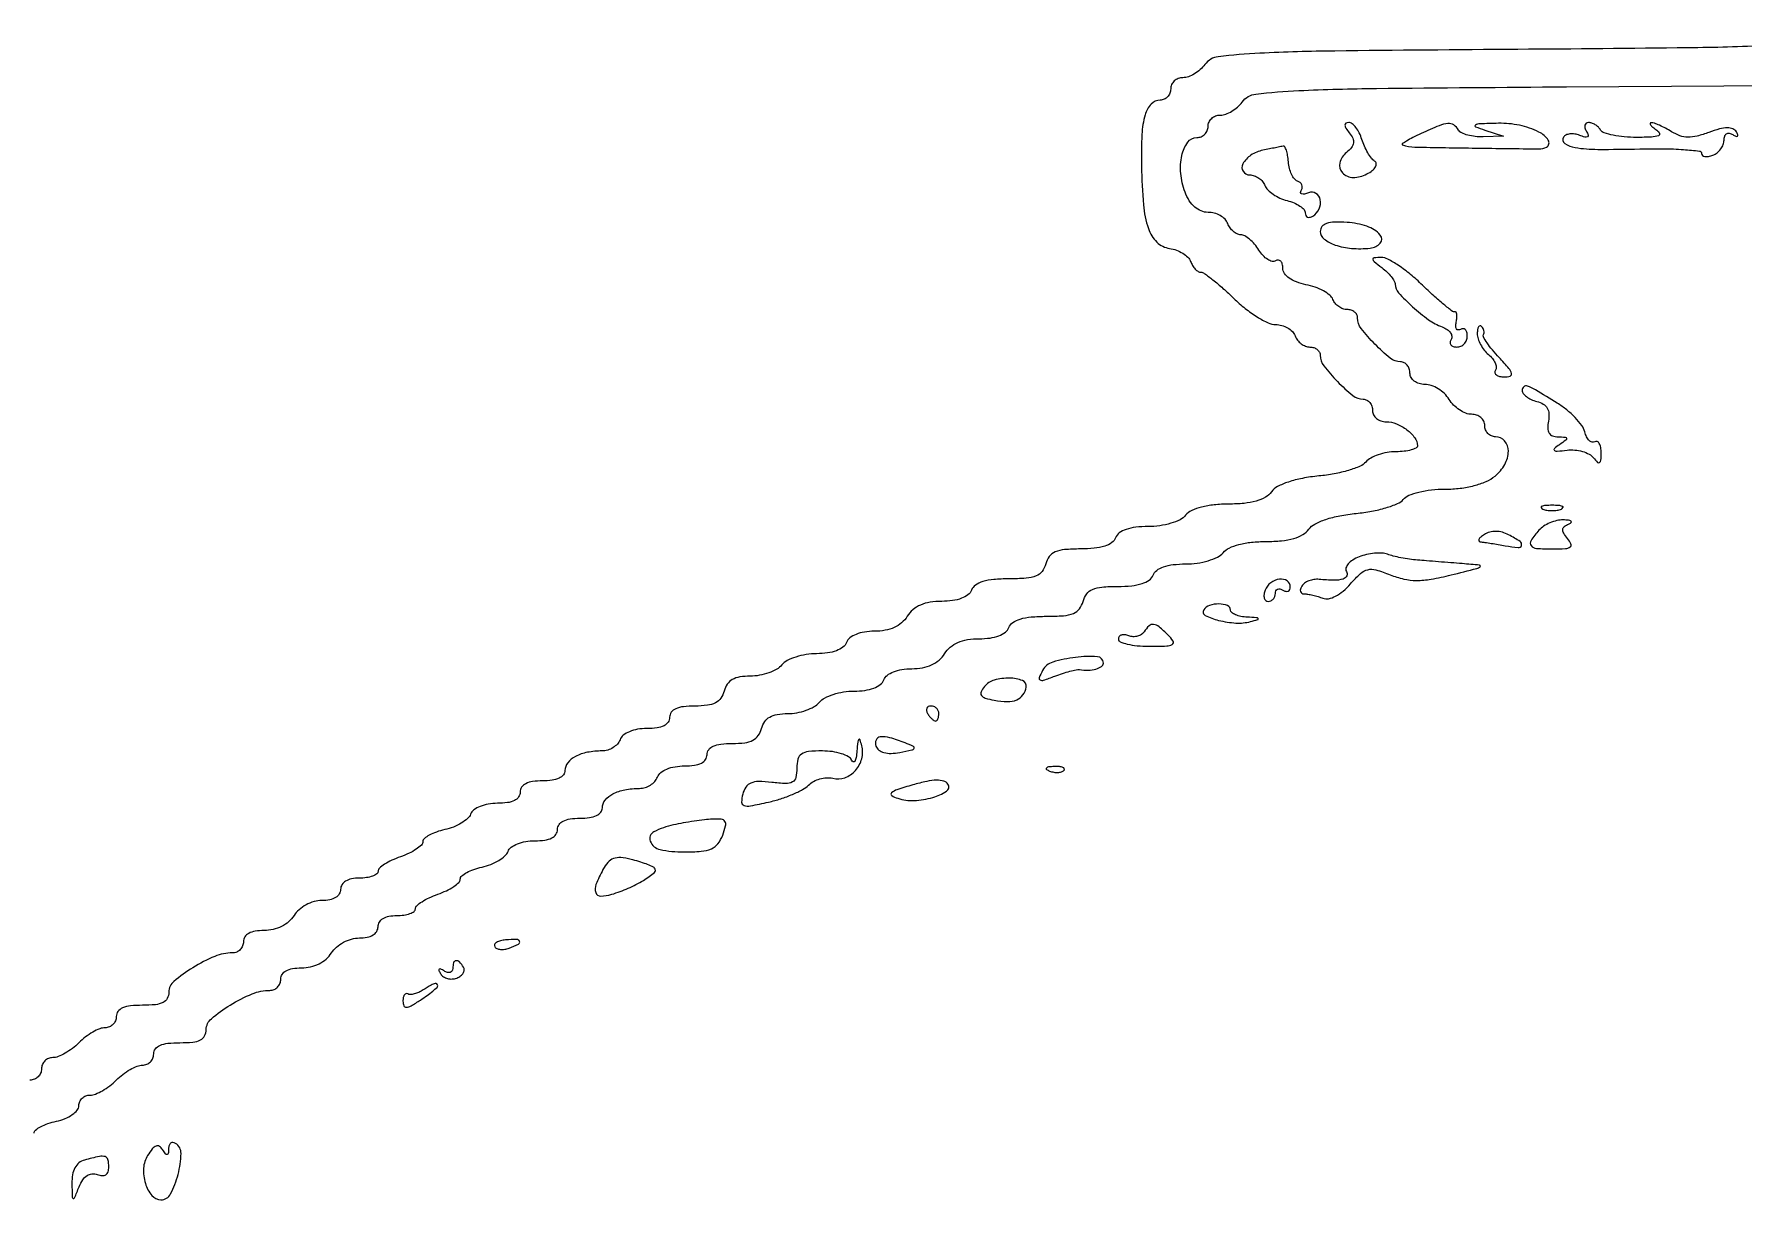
# Model space of a CAD drawing. Extents: x 166 to 1835, y 45 to 1905.
# Drawn here: x 691 to 919.6, y 1711 to 1866.8 of the extents above; entities that cross this region are included whole.
import ezdxf

# ---------------------------------------------------------------- set-up
doc = ezdxf.new("R2010")
doc.units = 0

msp = doc.modelspace()

# ---------------------------------------------------------------- linework, layer by layer
for points in [[(922.788393, 1865.275631, -0.008003), (912.167802, 1864.987831, -0.001031), (889.418698, 1864.782529, 0.000903), (864.953093, 1864.567993, 0.009486), (854.941233, 1864.272095, 0.017238), (849.371473, 1863.808802, 0.2085), (847.558455, 1862.75, -0.054214), (846.94781, 1862.080475, -0.045763), (846.173525, 1861.514062, -0.047865), (845.360885, 1861.127055, -0.087421), (844.639757, 1861, 0.090305), (844.013734, 1860.886005, 0.095457), (843.481679, 1860.559375, 0.099705), (843.125683, 1860.072273, 0.108517), (843, 1859.5, -0.091732), (842.894051, 1858.92737, -0.095925), (842.590803, 1858.440625, -0.099462), (842.13847, 1858.114899, -0.106859), (841.606989, 1858, 0.208333), (840.380191, 1857.465642, 0.118702), (839.572465, 1856.031454, 0.058531), (839.153317, 1853.429014, 0.015087), (839.09968, 1849.168213, 0.016106), (839.357688, 1843.990961, 0.061795), (840.01452, 1840.838831, 0.115382), (841.15027, 1839.02171, 0.161155), (842.852143, 1838.172436, -0.052773), (843.760984, 1837.94158, -0.050504), (844.61578, 1837.523253, -0.054554), (845.294198, 1836.991226, -0.108003), (845.668138, 1836.422436, 0.046075), (845.936727, 1835.878262, 0.0525), (846.290741, 1835.417841, 0.059905), (846.672384, 1835.10238, 0.143747), (847.02114, 1835, -0.158166), (847.499415, 1834.844824, -0.010815), (848.649885, 1833.971875, -0.014604), (849.99297, 1832.840768, -0.010404), (851.432342, 1831.5, 0.025416), (852.959943, 1830.160373, 0.02798), (854.569072, 1829.028125, 0.028976), (856.038282, 1828.22686, 0.110786), (857.049576, 1828, -0.068591), (857.862229, 1827.887993, -0.062887), (858.640478, 1827.559375, -0.06672), (859.26844, 1827.073626, -0.103556), (859.638374, 1826.5, 0.074185), (859.962529, 1825.926569, 0.064359), (860.454091, 1825.440625, 0.06686), (861.031441, 1825.111903, 0.096313), (861.606989, 1825, -0.078114), (862.139134, 1824.916354, -0.090388), (862.590803, 1824.674216, -0.100781), (862.892756, 1824.313915, -0.124801), (863, 1823.890947, 0.165283), (863.475867, 1822.490723, 0.029896), (865.303315, 1820.385934, 0.029821), (867.367677, 1818.514521, 0.167277), (868.75, 1818.017277, -0.11869), (869.226814, 1817.895478, -0.099152), (869.632812, 1817.56445, -0.090984), (869.905513, 1817.07422, -0.081725), (870, 1816.5, 0.119248), (870.138416, 1815.92788, 0.100665), (870.52875, 1815.440625, 0.092192), (871.11252, 1815.113418, 0.081935), (871.8, 1815, -0.096503), (873.194486, 1814.728325, -0.066662), (874.595547, 1813.929941, -0.070561), (875.649136, 1812.862424, -0.160852), (876, 1811.8, -0.28153), (875.811173, 1811.491222, -0.050523), (875.154718, 1811.235, -0.041536), (874.225091, 1811.058006, -0.026285), (873.122445, 1811, 0.042772), (871.937117, 1810.898417, 0.039673), (870.755073, 1810.596232, 0.042127), (869.745961, 1810.15308, 0.095305), (869.10413, 1809.625469, -0.121585), (868.341482, 1809.062267, -0.026317), (866.785786, 1808.509358, -0.025982), (864.868876, 1808.046525, -0.022296), (862.813812, 1807.756132, 0.022802), (860.614517, 1807.443084, 0.034112), (858.737209, 1806.953348, 0.039843), (857.292224, 1806.337261, 0.114688), (856.471884, 1805.630662, -0.106622), (855.667738, 1804.915376, -0.059157), (854.451198, 1804.406234, -0.045694), (852.823959, 1804.098568, -0.02389), (850.762202, 1804, 0.025361), (848.802401, 1803.900531, 0.038329), (847.121701, 1803.598091, 0.045619), (845.809989, 1803.125454, 0.110714), (845, 1802.5, -0.105848), (844.254129, 1801.912518, -0.041435), (843.027725, 1801.431994, -0.03795), (841.544534, 1801.1085, -0.034734), (839.984544, 1801, 0.028495), (838.332552, 1800.905777, 0.05465), (837.039596, 1800.612381, 0.073659), (836.130028, 1800.139563, 0.145502), (835.638374, 1799.5, -0.150187), (835.125903, 1798.845858, -0.074941), (834.173541, 1798.375794, -0.052957), (832.785224, 1798.089916, -0.024321), (830.937765, 1798, 0.020465), (828.805569, 1797.912694, 0.081303), (827.5384, 1797.59709, 0.131437), (826.76516, 1796.987353, 0.096781), (826.289749, 1796, -0.099917), (825.801129, 1795.001138, -0.133746), (825.002255, 1794.392874, -0.07842), (823.669855, 1794.083254, -0.017953), (821.351984, 1794, 0.021611), (819.343703, 1793.913159, 0.051435), (817.877919, 1793.632462, 0.075421), (816.890221, 1793.164399, 0.154023), (816.361626, 1792.5, -0.140495), (815.894383, 1791.879686, -0.071117), (815.030765, 1791.403315, -0.056031), (813.842427, 1791.099717, -0.03456), (812.401485, 1791, 0.038286), (810.821464, 1790.878838, 0.063688), (809.540139, 1790.51001, 0.074158), (808.532361, 1789.884454, 0.077399), (807.767927, 1789, -0.076519), (807.024754, 1788.137096, -0.070258), (806.035758, 1787.507657, -0.062818), (804.809729, 1787.127018, -0.043918), (803.366442, 1787, 0.03928), (802.05134, 1786.896525, 0.056433), (800.926225, 1786.585398, 0.068844), (800.089808, 1786.106494, 0.137587), (799.638374, 1785.5, -0.140806), (799.169523, 1784.878342, -0.07132), (798.303024, 1784.402218, -0.055966), (797.108051, 1784.099343, -0.034117), (795.65383, 1784, 0.039619), (794.257482, 1783.889181, 0.038371), (792.880579, 1783.559375, 0.040945), (791.717278, 1783.076227, 0.100986), (791, 1782.5, -0.091544), (790.310459, 1781.9245, -0.0428), (789.248014, 1781.440625, -0.04049), (788.012781, 1781.110861, -0.045017), (786.783936, 1781, 0.039367), (785.376023, 1780.888977, 0.090868), (784.378642, 1780.537709, 0.113611), (783.707061, 1779.916925, 0.085874), (783.289749, 1779, -0.089365), (782.850345, 1778.052014, -0.121928), (782.142568, 1777.436427, -0.088252), (781.046564, 1777.100824, -0.030283), (779.383369, 1777, 0.027079), (777.845333, 1776.916641, 0.077408), (776.813895, 1776.639164, 0.129037), (776.220511, 1776.165215, 0.161425), (776, 1775.5, -0.152856), (775.796394, 1774.849556, -0.126816), (775.244769, 1774.373706, -0.082094), (774.308306, 1774.088453, -0.032976), (772.968615, 1774, 0.042163), (771.71884, 1773.894423, 0.056447), (770.626775, 1773.578824, 0.067387), (769.804388, 1773.098439, 0.136118), (769.361626, 1772.5, -0.09438), (769.006369, 1771.92651, -0.066826), (768.423059, 1771.440625, -0.064712), (767.710223, 1771.112122, -0.075792), (766.974799, 1771, 0.046466), (765.002216, 1770.816287, 0.074377), (763.407355, 1770.262491, 0.099659), (762.369984, 1769.42128, 0.174432), (762, 1768.393011, -0.175193), (761.789558, 1767.810846, -0.111041), (761.211598, 1767.366084, -0.074083), (760.269986, 1767.088356, -0.034744), (759, 1767, 0.033607), (757.677925, 1766.911037, 0.082504), (756.75, 1766.625, 0.12651), (756.202091, 1766.148955, 0.152103), (756, 1765.5, -0.152856), (755.796394, 1764.849556, -0.126816), (755.244769, 1764.373706, -0.082094), (754.308306, 1764.088453, -0.032976), (752.968615, 1764, 0.042502), (751.74644, 1763.895923, 0.053029), (750.650907, 1763.585797, 0.06206), (749.815732, 1763.123245, 0.144657), (749.385075, 1762.561107, -0.121328), (748.969244, 1761.963452, -0.045377), (748.138406, 1761.356723, -0.04161), (747.073175, 1760.833084, -0.039397), (745.91646, 1760.481652, 0.029931), (744.79959, 1760.165263, 0.042359), (743.85671, 1759.743564, 0.049365), (743.193617, 1759.286132, 0.220542), (743, 1758.868525, -0.206603), (742.808892, 1758.425768, -0.040928), (742.11875, 1757.874446, -0.037165), (741.148814, 1757.321755, -0.027059), (740, 1756.850155, 0.025101), (738.851064, 1756.383752, 0.035037), (737.88125, 1755.846541, 0.037743), (737.186047, 1755.316561, 0.214187), (737, 1754.902175, -0.242703), (736.821483, 1754.55607, -0.068123), (736.265625, 1754.265014, -0.052338), (735.457568, 1754.065774, -0.034304), (734.5, 1754, 0.04716), (733.456621, 1753.90137, 0.088208), (732.666667, 1753.6, 0.118484), (732.177821, 1753.11998, 0.140575), (732, 1752.5, -0.14039), (731.822592, 1751.880615, -0.118288), (731.334746, 1751.40051, -0.08828), (730.547166, 1751.098823, -0.047464), (729.508474, 1751, 0.068252), (728.446801, 1750.8544, 0.05466), (727.374794, 1750.423993, 0.055341), (726.435709, 1749.779357, 0.075243), (725.767927, 1749, -0.075491), (725.066256, 1748.181908, -0.062169), (724.107802, 1747.544354, -0.059271), (722.974654, 1747.137902, -0.056559), (721.759453, 1747, 0.039193), (720.571949, 1746.906774, 0.085511), (719.709909, 1746.614104, 0.123453), (719.190445, 1746.136376, 0.146424), (719, 1745.5, -0.096235), (718.888776, 1744.927479, -0.097242), (718.571448, 1744.440625, -0.098576), (718.097813, 1744.114664, -0.101914), (717.541101, 1744, 0.098347), (715.174053, 1743.52987, 0.040097), (712.238373, 1742.030227, 0.037226), (709.709873, 1740.198847, 0.21719), (709.024604, 1738.75, -0.119545), (708.810818, 1737.919742, -0.156245), (708.251782, 1737.376757, -0.091508), (707.2224, 1737.082598, -0.023964), (705.5, 1737, 0.025511), (703.895967, 1736.918107, 0.075863), (702.833333, 1736.642857, 0.129352), (702.226074, 1736.169448, 0.164293), (702, 1735.5, -0.099038), (701.885486, 1734.927543, -0.097945), (701.559375, 1734.440625, -0.097945), (701.072457, 1734.114514, -0.099038), (700.5, 1734, 0.095343), (699.785434, 1733.862493, 0.034745), (698.853125, 1733.4125, 0.032922), (697.876005, 1732.765364, 0.033666), (697, 1732, -0.033666), (696.123995, 1731.234636, -0.032922), (695.146875, 1730.5875, -0.034745), (694.214566, 1730.137507, -0.095343), (693.5, 1730, 0.099038), (692.927543, 1729.885486, 0.097945), (692.440625, 1729.559375, 0.097945), (692.114514, 1729.072457, 0.099038), (692, 1728.5, -0.102506), (691.881408, 1727.927616, -0.098696), (691.544399, 1727.440625, -0.097091), (691.04101, 1727.114325, -0.095675), (690.449017, 1727, -0.184826)], [(691, 1719.920545, -0.230346), (691.193748, 1720.31879, -0.04518), (691.88125, 1720.764234, -0.039605), (692.850988, 1721.180468, -0.027524), (694, 1721.5, 0.042631), (695.148062, 1721.856917, 0.054928), (696.11875, 1722.382641, 0.066074), (696.783616, 1722.987375, 0.177007), (697, 1723.579455, -0.10474), (697.114802, 1724.121479, -0.099113), (697.440625, 1724.582715, -0.096504), (697.927417, 1724.891847, -0.093615), (698.5, 1725, 0.095343), (699.214566, 1725.137507, 0.034745), (700.146875, 1725.5875, 0.032922), (701.123995, 1726.234636, 0.033666), (702, 1727, -0.033666), (702.876005, 1727.765364, -0.032922), (703.853125, 1728.4125, -0.034745), (704.785434, 1728.862493, -0.095343), (705.5, 1729, 0.099038), (706.072457, 1729.114514, 0.097945), (706.559375, 1729.440625, 0.097945), (706.885486, 1729.927543, 0.099038), (707, 1730.5, -0.164293), (707.226074, 1731.169448, -0.129352), (707.833333, 1731.642857, -0.075863), (708.895967, 1731.918107, -0.025511), (710.5, 1732, 0.023964), (712.2224, 1732.082598, 0.091508), (713.251782, 1732.376757, 0.156245), (713.810818, 1732.919742, 0.119545), (714.024604, 1733.75, -0.21719), (714.709873, 1735.198847, -0.037226), (717.238373, 1737.030227, -0.040097), (720.174053, 1738.52987, -0.098347), (722.541101, 1739, 0.101914), (723.097813, 1739.114664, 0.098576), (723.571448, 1739.440625, 0.097242), (723.888776, 1739.927479, 0.096235), (724, 1740.5, -0.146424), (724.190445, 1741.136376, -0.123453), (724.709909, 1741.614104, -0.085511), (725.571949, 1741.906774, -0.039193), (726.759453, 1742, 0.056559), (727.974654, 1742.137902, 0.059271), (729.107802, 1742.544354, 0.062169), (730.066256, 1743.181908, 0.075491), (730.767927, 1744, -0.075243), (731.435709, 1744.779357, -0.055341), (732.374794, 1745.423993, -0.05466), (733.446801, 1745.8544, -0.068252), (734.508474, 1746, 0.047464), (735.547166, 1746.098823, 0.08828), (736.334746, 1746.40051, 0.118288), (736.822592, 1746.880615, 0.14039), (737, 1747.5, -0.140575), (737.177821, 1748.11998, -0.118484), (737.666667, 1748.6, -0.088208), (738.456621, 1748.90137, -0.04716), (739.5, 1749, 0.034304), (740.457568, 1749.065774, 0.052338), (741.265625, 1749.265014, 0.068123), (741.821483, 1749.55607, 0.242703), (742, 1749.902175, -0.214187), (742.186047, 1750.316561, -0.037743), (742.88125, 1750.846541, -0.035037), (743.851064, 1751.383752, -0.025101), (745, 1751.850155, 0.027059), (746.148814, 1752.321755, 0.037165), (747.11875, 1752.874446, 0.040928), (747.808892, 1753.425768, 0.206603), (748, 1753.868525, -0.220542), (748.193617, 1754.286132, -0.049365), (748.85671, 1754.743564, -0.042359), (749.79959, 1755.165263, -0.029931), (750.91646, 1755.481652, 0.039397), (752.073175, 1755.833084, 0.04161), (753.138406, 1756.356723, 0.045377), (753.969244, 1756.963452, 0.121328), (754.385075, 1757.561107, -0.144657), (754.815732, 1758.123245, -0.06206), (755.650907, 1758.585797, -0.053029), (756.74644, 1758.895923, -0.042502), (757.968615, 1759, 0.032976), (759.308306, 1759.088453, 0.082094), (760.244769, 1759.373706, 0.126816), (760.796394, 1759.849556, 0.152856), (761, 1760.5, -0.152103), (761.202091, 1761.148955, -0.12651), (761.75, 1761.625, -0.082504), (762.677925, 1761.911037, -0.033607), (764, 1762, 0.034744), (765.269986, 1762.088356, 0.074083), (766.211598, 1762.366084, 0.111041), (766.789558, 1762.810846, 0.175193), (767, 1763.393011, -0.174432), (767.369984, 1764.42128, -0.099659), (768.407355, 1765.262491, -0.074377), (770.002216, 1765.816287, -0.046466), (771.974799, 1766, 0.075792), (772.710223, 1766.112122, 0.064712), (773.423059, 1766.440625, 0.066826), (774.006369, 1766.92651, 0.09438), (774.361626, 1767.5, -0.136118), (774.804388, 1768.098439, -0.067387), (775.626775, 1768.578824, -0.056447), (776.71884, 1768.894423, -0.042163), (777.968615, 1769, 0.032976), (779.308306, 1769.088453, 0.082094), (780.244769, 1769.373706, 0.126816), (780.796394, 1769.849556, 0.152856), (781, 1770.5, -0.161425), (781.220511, 1771.165215, -0.129037), (781.813895, 1771.639164, -0.077408), (782.845333, 1771.916641, -0.027079), (784.383369, 1772, 0.030283), (786.046564, 1772.100824, 0.088252), (787.142568, 1772.436427, 0.121928), (787.850345, 1773.052014, 0.089365), (788.289749, 1774, -0.085874), (788.707061, 1774.916925, -0.113611), (789.378642, 1775.537709, -0.090868), (790.376023, 1775.888977, -0.039367), (791.783936, 1776, 0.045017), (793.012781, 1776.110861, 0.04049), (794.248014, 1776.440625, 0.0428), (795.310459, 1776.9245, 0.091544), (796, 1777.5, -0.100986), (796.717278, 1778.076227, -0.040945), (797.880579, 1778.559375, -0.038371), (799.257482, 1778.889181, -0.039619), (800.65383, 1779, 0.034117), (802.108051, 1779.099343, 0.055966), (803.303024, 1779.402218, 0.07132), (804.169523, 1779.878342, 0.140806), (804.638374, 1780.5, -0.137587), (805.089808, 1781.106494, -0.068844), (805.926225, 1781.585398, -0.056433), (807.05134, 1781.896525, -0.03928), (808.366442, 1782, 0.043918), (809.809729, 1782.127018, 0.062818), (811.035758, 1782.507657, 0.070258), (812.024754, 1783.137096, 0.076519), (812.767927, 1784, -0.077399), (813.532361, 1784.884454, -0.074158), (814.540139, 1785.51001, -0.063688), (815.821464, 1785.878838, -0.038286), (817.401485, 1786, 0.03456), (818.842427, 1786.099717, 0.056031), (820.030765, 1786.403315, 0.071117), (820.894383, 1786.879686, 0.140495), (821.361626, 1787.5, -0.154023), (821.890221, 1788.164399, -0.075421), (822.877919, 1788.632462, -0.051435), (824.343703, 1788.913159, -0.021611), (826.351984, 1789, 0.017953), (828.669855, 1789.083254, 0.07842), (830.002255, 1789.392874, 0.133746), (830.801129, 1790.001138, 0.099917), (831.289749, 1791, -0.096781), (831.76516, 1791.987353, -0.131437), (832.5384, 1792.59709, -0.081303), (833.805569, 1792.912694, -0.020465), (835.937765, 1793, 0.024321), (837.785224, 1793.089916, 0.052957), (839.173541, 1793.375794, 0.074941), (840.125903, 1793.845858, 0.150187), (840.638374, 1794.5, -0.145502), (841.130028, 1795.139563, -0.073659), (842.039596, 1795.612381, -0.05465), (843.332552, 1795.905777, -0.028495), (844.984544, 1796, 0.034734), (846.544534, 1796.1085, 0.03795), (848.027725, 1796.431994, 0.041435), (849.254129, 1796.912518, 0.105848), (850, 1797.5, -0.110714), (850.809989, 1798.125454, -0.045619), (852.121701, 1798.598091, -0.038329), (853.802401, 1798.900531, -0.025361), (855.762202, 1799, 0.02389), (857.823959, 1799.098568, 0.045694), (859.451198, 1799.406234, 0.059157), (860.667738, 1799.915376, 0.106622), (861.471884, 1800.630662, -0.114688), (862.292224, 1801.337261, -0.039843), (863.737209, 1801.953348, -0.034112), (865.614517, 1802.443084, -0.022802), (867.813812, 1802.756132, 0.022296), (869.868876, 1803.046525, 0.025982), (871.785786, 1803.509358, 0.026317), (873.341482, 1804.062267, 0.121585), (874.10413, 1804.625469, -0.122857), (874.848543, 1805.172327, -0.037226), (876.191107, 1805.609318, -0.033673), (877.869247, 1805.902456, -0.02641), (879.714715, 1806, 0.029442), (881.712686, 1806.117752, 0.034852), (883.571095, 1806.470174, 0.038429), (885.167868, 1807.024091, 0.066151), (886.371108, 1807.75, 0.096652), (887.680862, 1809.295119, 0.125617), (888.157069, 1811.081564, 0.183381), (887.65861, 1812.438049, 0.217306), (886.426676, 1813, -0.104278), (885.882304, 1813.11478, -0.099031), (885.419086, 1813.440625, -0.096628), (885.108644, 1813.927427, -0.094034), (885, 1814.5, 0.116549), (884.864796, 1815.072153, 0.100519), (884.483161, 1815.559375, 0.093045), (883.912473, 1815.886439, 0.083909), (883.240547, 1816, -0.094507), (882.475543, 1816.145899, -0.052496), (881.631033, 1816.5875, -0.049758), (880.840341, 1817.234966, -0.056806), (880.232073, 1818, 0.063621), (879.60664, 1818.765059, 0.051408), (878.764941, 1819.4125, 0.053089), (877.845653, 1819.853032, 0.085407), (876.991526, 1820, -0.072909), (876.22671, 1820.11212, -0.088837), (875.581921, 1820.438298, -0.101765), (875.152785, 1820.925196, -0.130634), (875, 1821.5, 0.081725), (874.905513, 1822.07422, 0.090984), (874.632812, 1822.56445, 0.099152), (874.226814, 1822.895478, 0.11869), (873.75, 1823.017277, -0.167277), (872.367677, 1823.514521, -0.029821), (870.303315, 1825.385934, -0.029896), (868.475867, 1827.490723, -0.165283), (868, 1828.890947, 0.124801), (867.892756, 1829.313915, 0.100781), (867.590803, 1829.674216, 0.090388), (867.139134, 1829.916354, 0.078114), (866.606989, 1830, -0.088087), (866.035517, 1830.101465, -0.066488), (865.470119, 1830.398857, -0.065718), (864.996264, 1830.838751, -0.081402), (864.692937, 1831.35781, 0.132844), (864.28067, 1831.922594, 0.043815), (863.418455, 1832.498063, 0.040026), (862.305296, 1832.996438, 0.035902), (861.085948, 1833.33281, -0.039286), (859.812887, 1833.693278, -0.066381), (858.834454, 1834.211434, -0.087301), (858.215537, 1834.840784, -0.151872), (858, 1835.534017, 0.062321), (857.929528, 1836.097218, 0.132457), (857.715858, 1836.477119, 0.191612), (857.399626, 1836.616992, 0.148931), (857.032707, 1836.520214, -0.199264), (856.567386, 1836.445026, -0.084792), (855.975538, 1836.696902, -0.065043), (855.35066, 1837.224769, -0.045332), (854.79216, 1837.961197, 0.037349), (854.219855, 1838.741349, 0.041091), (853.554388, 1839.401102, 0.04506), (852.897663, 1839.859016, 0.13044), (852.366442, 1840, -0.113377), (851.882927, 1840.111066, -0.065917), (851.38343, 1840.440625, -0.060606), (850.944375, 1840.926453, -0.061929), (850.638374, 1841.5, 0.105456), (850.265356, 1842.073663, 0.066617), (849.627863, 1842.559375, 0.062468), (848.835709, 1842.888025, 0.067225), (848.006634, 1843, -0.095912), (847.067324, 1843.181855, -0.084747), (846.217143, 1843.70494, -0.073113), (845.491568, 1844.559117, -0.048759), (844.91979, 1845.710967, -0.067705), (844.345707, 1848.183778, -0.077378), (844.4949, 1850.605243, -0.10205), (845.278906, 1852.363778, -0.241545), (846.519052, 1853, 0.100352), (847.08421, 1853.114584, 0.098244), (847.564972, 1853.440625, 0.09763), (847.887011, 1853.927514, 0.09774), (848, 1854.5, -0.108517), (848.125683, 1855.072273, -0.099705), (848.481679, 1855.559375, -0.095457), (849.013734, 1855.886005, -0.090305), (849.639757, 1856, 0.087421), (850.360888, 1856.127055, 0.047864), (851.173536, 1856.514062, 0.045762), (851.947834, 1857.080475, 0.054213), (852.558493, 1857.75, -0.209839), (854.389194, 1858.812803, -0.016376), (860.155813, 1859.2726, -0.009168), (870.509663, 1859.567587, -0.000865), (895.918736, 1859.781507), (938, 1860.063013)]]:
    msp.add_lwpolyline(points, format="xyb")
for points in [[(866.889886, 1853.632679, -0.060212), (867.358882, 1852.904903, -0.150928), (867.453856, 1852.287242, -0.137248), (867.185138, 1851.685215, -0.046398), (866.5, 1851, 0.158623), (865.619791, 1849.606739, 0.258222), (865.965699, 1848.288324, 0.204727), (867.40802, 1847.670112, 0.123741), (869.240105, 1848.1285, 0.042052), (869.963326, 1848.597643, 0.093803), (870.396135, 1849.086922, 0.169318), (870.484693, 1849.51997, 0.219977), (870.269881, 1849.857487, -0.087592), (869.8371, 1850.257192, -0.029605), (869.357144, 1850.972199, -0.028392), (868.909825, 1851.841551, -0.028995), (868.567394, 1852.75, 0.040066), (868.220888, 1853.611062, 0.050133), (867.761564, 1854.339062, 0.058684), (867.264875, 1854.840868, 0.16993), (866.810168, 1855, 0.128497), (866.438772, 1854.902951, 0.286972), (866.304253, 1854.657118, 0.130575), (866.440921, 1854.241817, 0.028789)], [(876.5, 1853.536115, 0.010018), (875.383489, 1852.997559, 0.020036), (874.528125, 1852.519625, 0.023716), (873.976107, 1852.144375, 0.610213), (874, 1852.004717, 0.071382), (875.658633, 1851.731871, 0.001567), (883.829894, 1851.589815, 0.000977), (892.244418, 1851.486349, 0.123931), (893.257671, 1851.730299, 0.445684), (893.492389, 1852.651792, 0.131764), (892.251565, 1853.739355, 0.062658), (889.645167, 1854.639395, 0.057666), (886.821429, 1854.90032, 0.003613), (884.357314, 1854.825664, 0.105781), (883.751393, 1854.672049, 0.648808), (883.760303, 1854.445729, 0.017612), (885, 1854), (887.5, 1853.19936), (884.809017, 1853.09968, -0.035063), (883.733624, 1853.135259, -0.040642), (882.726963, 1853.323031, -0.044867), (881.921558, 1853.621896, -0.14404), (881.5, 1854, 0.106178), (880.848238, 1854.678722, 0.173358), (880.08364, 1854.8746, 0.074931), (878.908213, 1854.584341, 0.00943)], [(898.605028, 1853.830061, -0.058114), (898.830176, 1853.348668, -0.351806), (898.740897, 1853.10797, -0.201774), (898.399565, 1853.059576, -0.027269), (897.69607, 1853.286387, 0.053351), (897.032771, 1853.462702, 0.06439), (896.388861, 1853.478547, 0.076265), (895.860516, 1853.340123, 0.153374), (895.537769, 1853.061111, 0.396463), (895.711707, 1852.208885, 0.115867), (897.073543, 1851.658862, 0.03765), (900.123785, 1851.420828, 0.006996), (905.75, 1851.48483, -0.009271), (908.913256, 1851.50642, -0.015414), (911.576563, 1851.393051, -0.009177), (913.715326, 1851.196328, -0.382329), (914, 1850.878458, 0.222418), (914.122783, 1850.616094, 0.134977), (914.440625, 1850.471462, 0.085194), (914.9252, 1850.476922, 0.046323), (915.5, 1850.638374, 0.077126), (916.07342, 1850.966962, 0.064983), (916.559375, 1851.471427, 0.066775), (916.888001, 1852.067894, 0.092821), (917, 1852.666006, -0.078109), (917.082508, 1853.190938, -0.174209), (917.325925, 1853.506684, -0.189512), (917.697882, 1853.579954, -0.093644), (918.154508, 1853.404508, 0.02986), (918.594253, 1853.167762, 0.269322), (918.80351, 1853.187067, 0.3508), (918.85342, 1853.362038, 0.039188), (918.650185, 1853.756995, 0.15911), (918.165456, 1854.166643, 0.101815), (917.434201, 1854.302083, 0.06299), (916.398942, 1854.150269, 0.02238), (914.974409, 1853.684239, -0.02841), (913.403473, 1853.191191, -0.066366), (912.181908, 1853.050364, -0.079116), (911.102794, 1853.2419, -0.056229), (909.992302, 1853.772735, 0.016406), (909.183937, 1854.241429, 0.018666), (908.380106, 1854.634993, 0.018153), (907.678464, 1854.916599, 0.091611), (907.263569, 1854.984687, 0.328528), (907.129734, 1854.881909, 0.23499), (907.164923, 1854.689119, 0.066659), (907.473117, 1854.374615, 0.022173), (908, 1854, -0.151603), (908.361155, 1853.567854, -0.427292), (908.220006, 1853.245209, -0.076948), (907.305446, 1853.06249, -0.009987), (905.309017, 1853.015313, -0.022217), (903.658988, 1853.082625, -0.0292), (902.167588, 1853.298248, -0.029495), (900.990461, 1853.612573, -0.176115), (900.5, 1854, 0.064269), (900.189439, 1854.382526, 0.051777), (899.769763, 1854.70625, 0.053414), (899.310186, 1854.926467, 0.085235), (898.881966, 1855, 0.146337), (898.561747, 1854.90423, 0.191579), (898.388115, 1854.65633, 0.134103), (898.401047, 1854.278156, 0.063279)], [(855.334551, 1851.305347, 0.098137), (853.72839, 1850.648424, 0.124347), (852.65147, 1849.467772, 0.269558), (852.685436, 1848.484803, 0.257915), (853.56277, 1848, -0.085209), (854.17663, 1847.894622, -0.066211), (854.781055, 1847.585885, -0.066092), (855.284807, 1847.129168, -0.08418), (855.603742, 1846.590247, 0.105682), (855.984066, 1846.005921, 0.046522), (856.698924, 1845.415628, 0.043243), (857.603546, 1844.908627, 0.044655), (858.572358, 1844.571195, -0.037925), (859.50158, 1844.261487, -0.049844), (860.28688, 1843.835388, -0.059344), (860.829234, 1843.364203, -0.186351), (861, 1842.921931, 0.111702), (861.078586, 1842.574553, 0.183665), (861.29375, 1842.369003, 0.159017), (861.617807, 1842.341759, 0.080688), (862, 1842.5, 0.147442), (862.842745, 1843.452288, 0.152888), (863.003274, 1844.697121, 0.216527), (862.430323, 1845.531647, 0.231267), (861.448062, 1845.618443, -0.036325), (860.886365, 1845.448504, -0.131081), (860.515968, 1845.463143, -0.314911), (860.380213, 1845.637895, -0.152126), (860.454293, 1845.926044, 0.10705), (860.585788, 1846.297437, 0.126012), (860.539867, 1846.666761, 0.122305), (860.31977, 1846.976493, 0.097264), (859.961798, 1847.179401, -0.147443), (859.546588, 1847.472406, -0.055782), (859.170308, 1848.083331, -0.049041), (858.884853, 1848.883702, -0.042376), (858.742763, 1849.764811, 0.023045), (858.639527, 1850.611951, 0.039253), (858.466049, 1851.30341, 0.049229), (858.255621, 1851.771278, 0.336402), (858.037196, 1851.863818, -0.009813), (857.711455, 1851.788012, -0.001313), (857.021701, 1851.643592, -0.001518), (856.203025, 1851.477012, -0.001276)], [(863, 1840.462272, 0.234274), (863.510256, 1839.433027, 0.081422), (865.014558, 1838.634865, 0.06155), (867.189247, 1838.188628, 0.043601), (869.683406, 1838.207848, 0.186122), (871.027284, 1838.878508, 0.38524), (871.032093, 1839.961197, 0.12957), (869.25051, 1841.133781, 0.065219), (866.590763, 1841.656728, 0.022364), (864.920523, 1841.688742, 0.074029), (863.840002, 1841.499541, 0.136867), (863.230662, 1841.088745, 0.178247)], [(871.25, 1835.607954, -0.029133), (871.921062, 1835.034004, -0.033076), (872.491012, 1834.408378, -0.03512), (872.89531, 1833.820609, -0.128933), (873.017277, 1833.389757, 0.181905), (873.469523, 1832.255142, 0.023869), (875.33973, 1830.390523, 0.028477), (877.493448, 1828.651617, 0.067104), (879.313382, 1827.684878, -0.059221), (879.961111, 1827.353743, -0.0909), (880.411253, 1826.915334, -0.121473), (880.597318, 1826.443387, -0.173549), (880.504365, 1826.007063, 0.11793), (880.377904, 1825.623912, 0.186304), (880.473799, 1825.295825, 0.154145), (880.788268, 1825.075021, 0.07672), (881.274316, 1825, 0.103701), (881.805601, 1825.111387, 0.098925), (882.257664, 1825.427703, 0.09678), (882.560607, 1825.900242, 0.094563), (882.666667, 1826.456011, 0.063251), (882.600993, 1826.973087, 0.134056), (882.402229, 1827.320888, 0.191581), (882.107998, 1827.44755, 0.14641), (881.766452, 1827.355659, -0.152657), (881.452845, 1827.275382, -0.250235), (881.223759, 1827.413568, -0.137786), (881.124009, 1827.78292, -0.048421), (881.183118, 1828.334071, 0.027822), (881.269236, 1828.911786, 0.05624), (881.260041, 1829.371141, 0.100924), (881.16457, 1829.646683, 0.349511), (881, 1829.709306, -0.247313), (880.675262, 1829.767068, -0.006823), (879.520094, 1830.690885, -0.012541), (878.170468, 1831.858696, -0.008093), (876.664151, 1833.274883, 0.020323), (875.073537, 1834.698675, 0.024536), (873.466238, 1835.896405, 0.024303), (872.041436, 1836.755812, 0.129025), (871.164151, 1836.968197, 0.017226), (870.205515, 1836.916805, 0.406917), (870.04461, 1836.72956, 0.210239), (870.19953, 1836.430141, 0.007394)], [(884, 1826.789111, 0.078792), (884.108042, 1826.107749, 0.044332), (884.437391, 1825.335503, 0.042891), (884.919212, 1824.595996, 0.053772), (885.48899, 1824.009138, -0.050777), (886.018024, 1823.470716, -0.064546), (886.379611, 1822.875922, -0.078442), (886.528516, 1822.317852, -0.165938), (886.429973, 1821.886693, 0.189307), (886.36914, 1821.551228, 0.185521), (886.552109, 1821.260466, 0.110311), (886.989907, 1821.06363, 0.050741), (887.615297, 1821, 0.077599), (888.397479, 1821.122129, 0.40018), (888.588399, 1821.471858, 0.114327), (888.239193, 1822.127669, 0.009308), (886.924314, 1823.580564, -0.015548), (886.019379, 1824.605916, -0.024027), (885.310059, 1825.550776, -0.020756), (884.821567, 1826.339701, -0.281705), (884.833333, 1826.663897, 0.12361), (884.916695, 1826.899945, 0.080109), (884.897396, 1827.190332, 0.072087), (884.781346, 1827.489388, 0.067931), (884.583333, 1827.75, 0.223305), (884.364116, 1827.829027, 0.237253), (884.171354, 1827.708364, 0.100626), (884.040084, 1827.343123, 0.036129)], [(890, 1819.199965, 0.168463), (890.141335, 1818.792384, 0.064363), (890.576485, 1818.366477, 0.054276), (891.211546, 1817.987812, 0.043388), (891.9625, 1817.720057, -0.070525), (892.817704, 1817.36191, -0.124767), (893.355195, 1816.824134, -0.12001), (893.583988, 1816.079243, -0.062426), (893.519918, 1815.103426, 0.04938), (893.431981, 1814.145812, 0.135555), (893.615697, 1813.498581, 0.16832), (894.071905, 1813.121104, 0.087392), (894.807418, 1812.984687, -0.01311), (895.760763, 1812.951053, -0.344427), (895.940481, 1812.791867, -0.284946), (895.84461, 1812.546637, -0.010515), (895, 1811.941217, 0.024449), (894.307056, 1811.414685, 0.487484), (894.315143, 1811.183963, 0.180327), (894.689895, 1811.079532, 0.008713), (896, 1811.214256, -0.05179), (897.03311, 1811.231213, -0.048727), (898.069866, 1811.037782, -0.052351), (898.957806, 1810.676484, -0.104442), (899.535714, 1810.190537, 0.028934), (900.070993, 1809.581889, 0.355146), (900.357692, 1809.550487, 0.236518), (900.537059, 1809.854603, 0.017098), (900.571429, 1810.859392, 0.041638), (900.510734, 1811.586962, 0.090333), (900.320853, 1812.112628, 0.167784), (900.040703, 1812.354163, 0.237473), (899.718406, 1812.325965, -0.211566), (899.355037, 1812.276022, -0.126559), (898.972793, 1812.501102, -0.084332), (898.626885, 1812.987088, -0.048672), (898.378009, 1813.662494, 0.09475), (897.972307, 1814.513819, 0.033167), (897.095176, 1815.555268, 0.031523), (895.954078, 1816.600336, 0.031928), (894.695317, 1817.488832, 0.003135), (891.770222, 1819.260304, 0.047233), (890.696795, 1819.770738, 0.27225), (890.220687, 1819.683048, 0.2176)], [(892.75, 1803.337719, 0.057986), (893.320008, 1803.181385, 0.037979), (894, 1803.12966, 0.037979), (894.679992, 1803.181385, 0.057986), (895.25, 1803.337719, 0.174857), (895.459382, 1803.525001, 0.447206), (895.398438, 1803.693942, 0.078554), (894.89144, 1803.810911, 0.017491), (894, 1803.842105, 0.017491), (893.10856, 1803.810911, 0.078554), (892.601562, 1803.693942, 0.447206), (892.540618, 1803.525001, 0.174857)], [(892.25, 1800.504169, 0.030747), (891.185257, 1799.133464, 0.320602), (891.199767, 1798.460225, 0.218652), (891.907939, 1798.074983, 0.016925), (894.122445, 1798, 0.013622), (895.785996, 1798.04533, 0.142736), (896.422552, 1798.269101, 0.35875), (896.53274, 1798.682809, 0.066128), (896.080707, 1799.402754, -0.03412), (895.56072, 1800.124215, -0.156919), (895.437272, 1800.61797, -0.214827), (895.640074, 1800.998624, -0.06923), (896.208262, 1801.323807, 0.079417), (896.54527, 1801.525855, 0.475271), (896.542588, 1801.703255, 0.141305), (896.213665, 1801.837533, 0.021599), (895.5, 1801.883015, 0.061857), (894.642541, 1801.794294, 0.043674), (893.720312, 1801.494855, 0.044041), (892.875061, 1801.044801, 0.068005)], [(884.946118, 1799.945537, 0.033365), (884.454859, 1799.586752, 0.114333), (884.218547, 1799.273054, 0.304602), (884.256203, 1799.058083, 0.181107), (884.5, 1798.941003, -0.012984), (885.030492, 1798.879537, -0.003512), (885.867188, 1798.754503, -0.003553), (886.815235, 1798.599104, -0.003679), (887.75, 1798.431964, 0.020919), (889.471487, 1798.185048, 0.358092), (889.913954, 1798.479451, 0.335681), (889.723978, 1798.99706, 0.019981), (888.196118, 1799.895041, 0.056689), (887.355822, 1800.228855, 0.062417), (886.489134, 1800.351175, 0.066148), (885.664272, 1800.254585, 0.07902)], [(868.185755, 1796.945929, 0.045324), (867.345095, 1796.51644, 0.072706), (866.734403, 1795.99358, 0.103432), (866.437795, 1795.465103, 0.218083), (866.494772, 1795.008459, -0.248948), (866.534781, 1794.399425, -0.218967), (866.050287, 1793.976812, -0.076795), (864.835864, 1793.814499, -0.019347), (862.83859, 1793.932696, 0.060393), (862.155046, 1793.91708, 0.055675), (861.474985, 1793.740011, 0.059505), (860.899643, 1793.436947, 0.103752), (860.529573, 1793.04785, 0.070356), (860.35381, 1792.646851, 0.145356), (860.359262, 1792.307806, 0.189711), (860.539934, 1792.084263, 0.129745), (860.859196, 1792, -0.041404), (861.339011, 1791.960199, -0.015943), (861.994981, 1791.829001, -0.015657), (862.700965, 1791.640743, -0.018627), (863.353419, 1791.417875, 0.143655), (864.115316, 1791.355987, 0.068531), (865.05005, 1791.687852, 0.055831), (866.056969, 1792.361383, 0.038519), (867.034942, 1793.325176, -0.026764), (868.388456, 1794.723223, -0.130951), (869.35202, 1795.234266, -0.127709), (870.454816, 1795.204684, -0.024947), (872.349735, 1794.55405, 0.039485), (874.173355, 1793.98654, 0.054947), (875.870993, 1793.793909, 0.044506), (877.821413, 1793.961573, 0.016838), (880.5, 1794.527954, 0.001395), (883.943097, 1795.388225, 0.136059), (884.377198, 1795.635675, 0.632742), (884.305202, 1795.835357, 0.00451), (882, 1796.03743, -0.000076), (880.477156, 1796.157324, -0.000056), (878.79375, 1796.290308, -0.000057), (877.204347, 1796.416229, -0.000129), (876, 1796.512094, -0.015697), (874.932928, 1796.631114, -0.012604), (873.79375, 1796.823938, -0.012798), (872.74911, 1797.055871, -0.031464), (872, 1797.29334, 0.079923), (871.260846, 1797.45118, 0.035442), (870.260816, 1797.431198, 0.033923), (869.18199, 1797.258589, 0.038836)], [(855.638374, 1792.5, 0.055937), (855.488865, 1791.925634, 0.100118), (855.516384, 1791.440625, 0.147206), (855.710807, 1791.122486, 0.184534), (856.031385, 1791, 0.108533), (856.400926, 1791.081171, 0.099707), (856.715469, 1791.311086, 0.095452), (856.926389, 1791.654707, 0.090291), (857, 1792.059017, -0.108972), (857.078288, 1792.413961, -0.182303), (857.29375, 1792.6254, -0.161196), (857.6179, 1792.656512, -0.082592), (858, 1792.5, 0.082592), (858.3821, 1792.343488, 0.161196), (858.70625, 1792.3746, 0.182303), (858.921712, 1792.586039, 0.108972), (859, 1792.940983, 0.252945), (858.570986, 1793.734764, 0.17945), (857.564109, 1793.964877, 0.128695), (856.382454, 1793.48409, 0.141428)], [(847.415113, 1789.86265, 0.441293), (847.627358, 1789.117834, 0.054189), (849.413228, 1788.45836, 0.046792), (851.71956, 1788.105183, 0.077973), (853.670905, 1788.295442, 0.007234), (854.646029, 1788.562477, 0.517392), (854.69288, 1788.697447, 0.224107), (854.491879, 1788.809627, 0.004152), (853.25, 1788.883999, -0.035062), (852.388325, 1788.989304, -0.051937), (851.660938, 1789.210716, -0.066207), (851.159904, 1789.505281, -0.230741), (851, 1789.833333, 0.309049), (850.59425, 1790.427085, 0.091168), (849.453673, 1790.646454, 0.078842), (848.174327, 1790.454171, 0.179564)], [(839.457866, 1786.931826, -0.109884), (839.099907, 1786.564485, -0.081902), (838.580711, 1786.33511, -0.076891), (837.982996, 1786.27569, -0.078162), (837.398849, 1786.400442, 0.060487), (836.863428, 1786.534639, 0.106442), (836.410912, 1786.495018, 0.150241), (836.113709, 1786.292705, 0.170338), (836, 1785.968615, 0.302204), (836.249786, 1785.593084, 0.040854), (837.195982, 1785.284531, 0.035968), (838.511031, 1785.070071, 0.022442), (840.071429, 1785, 0.007358), (842.463805, 1785.035209, 0.12531), (843.214286, 1785.25, 0.428884), (843.314286, 1785.6725, 0.051921), (842.642857, 1786.5, 0.022103), (841.451933, 1787.590042, 0.141493), (840.711551, 1787.917024, 0.226557), (840.101208, 1787.720955, 0.065292)], [(825.873846, 1781.76428, 0.024871), (825.41519, 1780.79423, 0.401277), (825.534974, 1780.486568, 0.193153), (826.000519, 1780.461079, 0.009103), (827.507146, 1781.002717, -0.011836), (828.540585, 1781.367875, -0.014323), (829.526844, 1781.659326, -0.012963), (830.363585, 1781.857685, -0.089016), (830.784688, 1781.870016, 0.044089), (831.960744, 1781.799169, 0.059869), (833.011812, 1781.955388, 0.078738), (833.751656, 1782.2896, 0.252508), (834, 1782.75, 0.39711), (833.19531, 1783.603407, 0.044895), (830.284307, 1783.513186, 0.042643), (827.233697, 1782.875887, 0.199646)], [(818.0837, 1779.600852, 0.064767), (817.640702, 1778.899524, 0.27207), (817.687187, 1778.423097, 0.16533), (818.189631, 1778.06851, 0.024499), (819.413178, 1777.771846, 0.042728), (821.150278, 1777.591449, 0.102997), (822.413806, 1777.830779, 0.140281), (823.240003, 1778.486965, 0.112927), (823.679249, 1779.537748, 0.357024), (823.186951, 1780.408038, 0.089963), (821.467012, 1780.740101, 0.071844), (819.415445, 1780.467366, 0.151766)], [(810.5, 1776, 0.029505), (810.768994, 1775.617226, 0.035638), (811.066025, 1775.29375, 0.038439), (811.34829, 1775.065539, 0.151918), (811.559017, 1775, 0.210953), (811.727648, 1775.07446, 0.081139), (811.870461, 1775.29375, 0.061769), (811.967655, 1775.617151, 0.042167), (812, 1776, 0.105053), (811.918938, 1776.381556, 0.099167), (811.688914, 1776.70625, 0.09642), (811.345238, 1776.923877, 0.093332), (810.940983, 1777, 0.108972), (810.586039, 1776.921712, 0.182303), (810.3746, 1776.70625, 0.161196), (810.343488, 1776.3821, 0.082592)], [(801.037054, 1771, -0.021246), (800.92969, 1770.111896, -0.087041), (800.751208, 1769.601562, -0.389836), (800.544887, 1769.533811, -0.192612), (800.337719, 1769.75, 0.172505), (799.911192, 1770.231263, 0.048881), (798.977851, 1770.632812, 0.043052), (797.761554, 1770.908066, 0.034139), (796.416667, 1771, 0.02284), (794.558237, 1770.915061, 0.125905), (793.621506, 1770.581766, 0.184969), (793.150158, 1769.911178, 0.061793), (793, 1768.700801, -0.053119), (792.86783, 1767.460205, -0.213709), (792.427398, 1766.860383, -0.139766), (791.544517, 1766.645615, -0.01928), (789.640939, 1766.793753, 0.025036), (787.897946, 1766.909232, 0.100438), (786.852894, 1766.714625, 0.150816), (786.197109, 1766.180304, 0.083179), (785.769935, 1765.228233, 0.061238), (785.626026, 1764.156313, 0.332206), (785.950856, 1763.711116, 0.122189), (786.814769, 1763.662846, 0.008415), (789.227622, 1764.162478, 0.022927), (790.848836, 1764.605686, 0.022315), (792.43766, 1765.198881, 0.022875), (793.783744, 1765.845284, 0.073121), (794.581035, 1766.438178, -0.073677), (795.246547, 1766.931933, -0.054511), (796.098082, 1767.274327, -0.054845), (796.996887, 1767.422894, -0.077658), (797.802266, 1767.341458, 0.152857), (799.403998, 1767.417737, 0.12327), (800.836493, 1768.389905, 0.117197), (801.691052, 1769.969495, 0.129839), (801.698577, 1771.701961, 0.018664), (801.459978, 1772.497991, 0.565053), (801.293039, 1772.534203, 0.163914), (801.149621, 1772.222155, 0.007012)], [(803.581485, 1771.648249, 0.138891), (803.982656, 1771.112151, 0.098983), (804.660015, 1770.780733, 0.073303), (805.600396, 1770.675569, 0.038496), (806.772148, 1770.807273, 0.005961), (808.396815, 1771.137972, 0.217896), (808.69394, 1771.360033, 0.436606), (808.610221, 1771.609798, 0.012875), (807.472047, 1772.088739, 0.024203), (805.455023, 1772.766487, 0.097433), (804.165787, 1772.871809, 0.268781), (803.598083, 1772.450987, 0.195994)], [(826.8125, 1768.316886, 0.051402), (827.359369, 1768.160852, 0.05415), (827.916927, 1768.123424, 0.060344), (828.402231, 1768.202593, 0.126455), (828.729167, 1768.395833, 0.296942), (828.77538, 1768.614691, 0.208169), (828.592839, 1768.799335, 0.077125), (828.112848, 1768.910055, 0.028489), (827.416667, 1768.921053, 0.018894), (826.670344, 1768.862007, 0.168741), (826.37858, 1768.720685, 0.470617), (826.395823, 1768.538436, 0.054073)], [(808.5, 1766.463477, 0.00781), (806.372901, 1765.812121, 0.105002), (805.670225, 1765.40792, 0.494218), (805.698538, 1765.047864, 0.066535), (806.5, 1764.669152, 0.088533), (808.685838, 1764.379049, 0.057524), (811.208165, 1764.785013, 0.076298), (813.023303, 1765.610457, 0.418394), (813.215, 1766.560167, 0.175297), (812.65206, 1766.970939, 0.0761), (811.720256, 1767.094091, 0.048091), (810.374984, 1766.936502, 0.017205)], [(776.5, 1761.121865, 0.067076), (773.896044, 1760.187211, 0.380954), (773.414046, 1758.923077, 0.256967), (774.71395, 1757.819133, 0.050295), (777.878552, 1757.5, 0.019336), (780.228664, 1757.590916, 0.082635), (781.586388, 1757.926384, 0.126752), (782.455961, 1758.600268, 0.075731), (783.096328, 1759.75, 0.027106), (783.483294, 1760.988628, 0.208614), (783.387021, 1761.575043, 0.232882), (782.902424, 1761.86496, 0.033721), (781.717776, 1761.881685, 0.015737), (780.656288, 1761.791489, 0.007092), (779.270222, 1761.609683, 0.007013), (777.810761, 1761.376206, 0.009502)], [(767.082165, 1755.153527, 0.026889), (766.140822, 1753.141642, 0.182586), (766.116367, 1752.063281, 0.32378), (766.773307, 1751.608012, 0.066732), (768.25, 1751.836483, 0.031444), (770.462713, 1752.643275, 0.034014), (772.497037, 1753.703676, 0.034783), (773.960266, 1754.743984, 0.443161), (773.98962, 1755.343714, 0.095299), (773.651038, 1755.573058, 0.013177), (772.857856, 1755.888942, 0.014708), (771.886989, 1756.214162, 0.011979), (770.830116, 1756.506502, 0.039162), (769.457476, 1756.738765, 0.109376), (768.494615, 1756.614306, 0.124881), (767.750228, 1756.11059, 0.059073)], [(752.601303, 1744.836088, 0.156206), (752.88734, 1744.591564, 0.075558), (753.359336, 1744.472764, 0.063531), (753.936181, 1744.490736, 0.05214), (754.532025, 1744.650663, 0.01992), (755.791397, 1745.192409, 0.402215), (755.92531, 1745.548299, 0.30258), (755.550408, 1745.792967, 0.01644), (754.069278, 1745.730265, 0.039075), (753.361741, 1745.620945, 0.079088), (752.841638, 1745.407608, 0.140997), (752.587963, 1745.131761, 0.259868)], [(747, 1741.940983, -0.132745), (746.906838, 1741.596262, -0.19028), (746.660863, 1741.40265, -0.143226), (746.287383, 1741.400314, -0.068937), (745.845492, 1741.595492, 0.029304), (745.395653, 1741.838317, 0.293058), (745.193445, 1741.811108, 0.333325), (745.151292, 1741.625566, 0.033384), (745.377517, 1741.198182, 0.110412), (745.750339, 1740.816387, 0.081906), (746.291911, 1740.578482, 0.076759), (746.915934, 1740.517608, 0.077765), (747.526281, 1740.648459, 0.065622), (748.044212, 1740.929702, 0.09637), (748.396458, 1741.307713, 0.122649), (748.530226, 1741.719764, 0.157124), (748.435239, 1742.104785, 0.052428), (747.903071, 1742.792839, 0.234496), (747.437539, 1742.961208, 0.300907), (747.107814, 1742.684489, 0.072126)], [(743.047746, 1739.05067, -0.036018), (742.445448, 1738.727828, -0.042907), (741.836712, 1738.516406, -0.048088), (741.306949, 1738.43503, -0.153665), (740.964412, 1738.521994, 0.216762), (740.72589, 1738.552367, 0.17638), (740.518713, 1738.395055, 0.098249), (740.378364, 1738.039885, 0.045145), (740.333333, 1737.542163, 0.101181), (740.456304, 1736.940711, 0.319082), (740.788185, 1736.737368, 0.114925), (741.4161, 1736.929462, 0.013579), (742.666667, 1737.701161, 0.010773), (743.560729, 1738.314906, 0.015956), (744.314583, 1738.894008, 0.011089), (744.903885, 1739.399636, 0.21301), (745, 1739.61501, 0.213638), (744.885739, 1739.870223, 0.258087), (744.633252, 1739.927679, 0.063247), (744.116184, 1739.704342, 0.007499)], [(706.192778, 1716.937079, 0.125983), (705.648439, 1715.223617, 0.087412), (705.887625, 1713.196082, 0.099432), (706.750133, 1711.579116, 0.224293), (707.976167, 1711, 0.280609), (709.257841, 1711.780779, 0.055792), (710.25809, 1714.398124, 0.055494), (710.658746, 1717.186882, 0.268443), (709.930829, 1718.54275, 0.121218), (709.57557, 1718.657457, 0.184729), (709.268933, 1718.564521, 0.150523), (709.059803, 1718.266808, 0.075612), (708.984687, 1717.809017, -0.023096), (708.948659, 1717.187264, -0.348485), (708.807032, 1717.042578, -0.271576), (708.595746, 1717.133137, -0.017347), (708.200323, 1717.710111, 0.108749), (707.772476, 1718.140208, 0.239143), (707.323353, 1718.186135, 0.132395), (706.817268, 1717.816503, 0.029626)], [(697.75, 1716.310674, 0.105429), (697.005472, 1715.936505, 0.100665), (696.463681, 1715.285865, 0.082409), (696.146964, 1714.358995, 0.047159), (696.063386, 1713.176676, 0.002503), (696.115273, 1711.368155, 0.283532), (696.241952, 1711.177413, 0.424721), (696.414174, 1711.244466, 0.003463), (697.025001, 1712.733345, -0.050257), (697.508122, 1713.654976, -0.09889), (698.087854, 1714.240546, -0.126093), (698.746379, 1714.475276, -0.114991), (699.461615, 1714.376356, 0.072492), (700.118377, 1714.228335, 0.166749), (700.602511, 1714.353768, 0.171256), (700.899497, 1714.746382, 0.077249), (701, 1715.393011, 0.057944), (700.886112, 1716.372462, 0.27248), (700.509913, 1716.765462, 0.123373), (699.738876, 1716.78836, 0.009949)]]:
    msp.add_lwpolyline(points, format="xyb", close=True)

doc.saveas('drawing.dxf')
